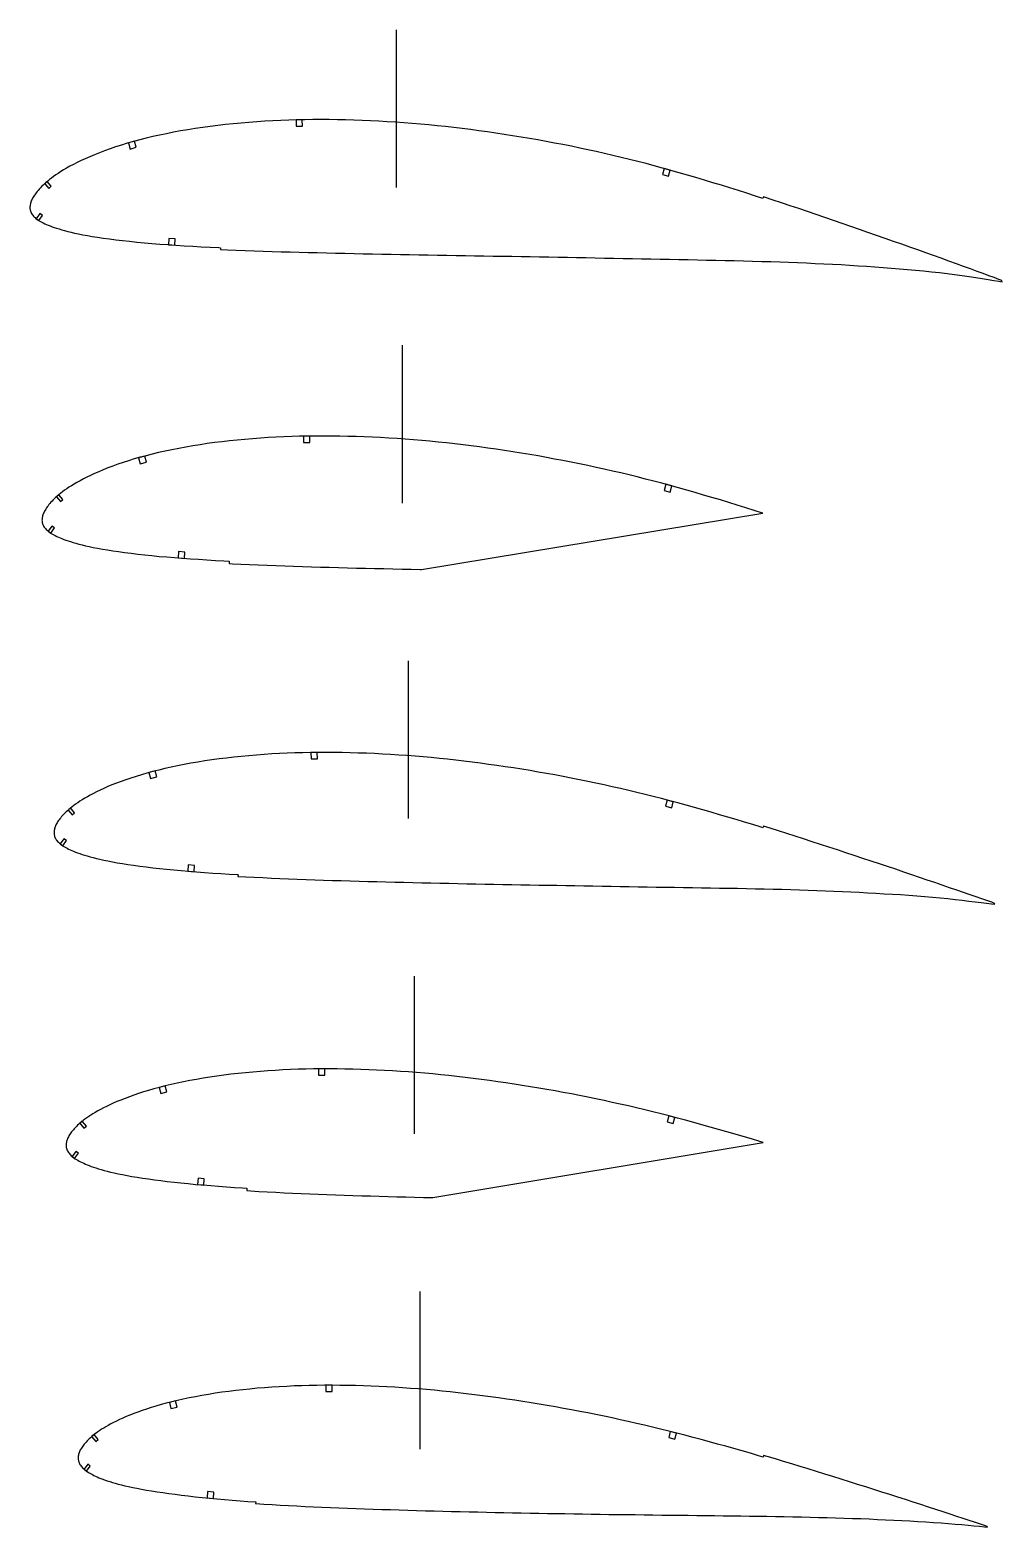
# Model space of a CAD drawing. Header units: metres. Extents: x -812 to 264, y -15627 to 100.
# Drawn here: x -465 to 152, y -12649 to -11700 of the extents above; entities that cross this region are included whole.
import ezdxf

# ---------------------------------------------------------------- set-up
doc = ezdxf.new("R2010")
doc.units = ezdxf.units.M

msp = doc.modelspace()

# ---------------------------------------------------------------- linework, layer by layer
for p, q in [((-232.5, -11800), (-232.5, -11700)), ((-228.75, -12000), (-228.75, -11900)), ((-225, -12200), (-225, -12100)), ((-221.25, -12400), (-221.25, -12300)), ((-217.5, -12600), (-217.5, -12500))]:
    msp.add_line(p, q)
at = {"layer": 'FoilLayer'}
for points in [[(151.48, -11858.93), (149.59, -11858.21), (146.54, -11857.09), (143.25, -11855.85), (139.66, -11854.53), (135.77, -11853.11), (131.59, -11851.59), (127.17, -11849.98), (122.55, -11848.29), (117.79, -11846.56), (112.97, -11844.83), (108.09, -11843.11), (103.14, -11841.34), (98.13, -11839.53), (93.04, -11837.73), (87.89, -11835.9), (82.65, -11834.08), (77.33, -11832.22), (71.94, -11830.34), (66.5, -11828.44), (61.03, -11826.53), (55.54, -11824.62), (50.05, -11822.71), (44.56, -11820.82), (39.07, -11818.94), (33.58, -11817.05), (28.1, -11815.18), (22.63, -11813.32), (17.19, -11811.49), (11.74, -11809.68), (6.3, -11807.89), (0.87, -11806.11), (0.13, -11805.87), (-0.2, -11806.87), (-4.86, -11805.35), (-10.27, -11803.61), (-15.67, -11801.89), (-21.06, -11800.2), (-26.46, -11798.54), (-31.86, -11796.89), (-37.25, -11795.26), (-42.61, -11793.65), (-47.94, -11792.07), (-53.24, -11790.54), (-58.52, -11789.04), (-63.8, -11787.58), (-69.06, -11786.16), (-74.32, -11784.76), (-79.58, -11783.4), (-84.82, -11782.08), (-90.07, -11780.79), (-95.32, -11779.55), (-100.58, -11778.33), (-105.85, -11777.14), (-111.12, -11775.99), (-116.4, -11774.87), (-121.69, -11773.78), (-126.98, -11772.73), (-132.28, -11771.71), (-137.59, -11770.72), (-142.91, -11769.75), (-148.25, -11768.82), (-153.59, -11767.92), (-158.93, -11767.06), (-164.28, -11766.22), (-169.62, -11765.42), (-174.96, -11764.64), (-180.29, -11763.9), (-185.61, -11763.2), (-190.93, -11762.54), (-196.24, -11761.91), (-201.54, -11761.31), (-206.84, -11760.75), (-212.13, -11760.23), (-217.41, -11759.75), (-222.7, -11759.3), (-227.98, -11758.9), (-233.27, -11758.52), (-238.55, -11758.19), (-243.82, -11757.89), (-249.1, -11757.63), (-254.36, -11757.41), (-259.61, -11757.22), (-264.86, -11757.08), (-270.09, -11756.97), (-275.31, -11756.9), (-280.5, -11756.87), (-285.67, -11756.88), (-290.8, -11756.93), (-295.91, -11757.03), (-300.99, -11757.18), (-306.07, -11757.37), (-311.13, -11757.62), (-316.17, -11757.9), (-321.2, -11758.23), (-326.2, -11758.6), (-331.18, -11759.03), (-336.12, -11759.5), (-341.03, -11760.01), (-345.9, -11760.57), (-350.73, -11761.17), (-355.51, -11761.82), (-360.23, -11762.53), (-364.9, -11763.28), (-369.52, -11764.08), (-374.09, -11764.92), (-378.58, -11765.79), (-382.98, -11766.7), (-387.26, -11767.65), (-391.44, -11768.64), (-395.52, -11769.67), (-399.5, -11770.75), (-403.37, -11771.87), (-407.14, -11773.02), (-410.8, -11774.2), (-414.34, -11775.4), (-417.76, -11776.63), (-421.05, -11777.88), (-424.2, -11779.14), (-427.2, -11780.39), (-430.04, -11781.64), (-432.72, -11782.88), (-435.24, -11784.1), (-437.6, -11785.31), (-439.8, -11786.49), (-441.87, -11787.65), (-443.79, -11788.78), (-445.58, -11789.87), (-447.23, -11790.94), (-448.77, -11791.97), (-450.2, -11792.98), (-451.52, -11793.96), (-452.75, -11794.92), (-453.89, -11795.85), (-454.95, -11796.75), (-455.94, -11797.64), (-456.85, -11798.49), (-457.7, -11799.33), (-458.49, -11800.14), (-459.23, -11800.94), (-459.91, -11801.72), (-460.54, -11802.48), (-461.12, -11803.22), (-461.66, -11803.95), (-462.16, -11804.68), (-462.62, -11805.38), (-463.04, -11806.05), (-463.41, -11806.69), (-463.74, -11807.36), (-464.05, -11808.01), (-464.31, -11808.63), (-464.53, -11809.23), (-464.72, -11809.85), (-464.87, -11810.44), (-464.99, -11811), (-465.07, -11811.57), (-465.12, -11812.2), (-465.14, -11812.68), (-465.13, -11813.21), (-465.08, -11813.74), (-464.99, -11814.27), (-464.84, -11814.81), (-464.65, -11815.35), (-464.4, -11815.89), (-464.11, -11816.43), (-463.77, -11816.96), (-463.38, -11817.49), (-462.93, -11818.01), (-462.44, -11818.53), (-461.9, -11819.04), (-461.31, -11819.54), (-460.68, -11820.03), (-459.99, -11820.51), (-459.24, -11820.99), (-458.44, -11821.46), (-457.58, -11821.92), (-456.65, -11822.39), (-455.67, -11822.86), (-454.62, -11823.33), (-453.5, -11823.81), (-452.32, -11824.29), (-451.05, -11824.77), (-449.69, -11825.25), (-448.23, -11825.73), (-446.66, -11826.22), (-444.97, -11826.72), (-443.15, -11827.24), (-441.19, -11827.76), (-439.08, -11828.28), (-436.79, -11828.81), (-434.31, -11829.33), (-431.62, -11829.85), (-428.71, -11830.38), (-425.56, -11830.92), (-422.19, -11831.46), (-418.58, -11832), (-414.74, -11832.52), (-410.67, -11833.03), (-406.38, -11833.53), (-401.91, -11834.03), (-397.29, -11834.5), (-392.55, -11834.97), (-387.72, -11835.4), (-382.77, -11835.8), (-377.69, -11836.17), (-372.5, -11836.53), (-367.23, -11836.86), (-361.86, -11837.17), (-356.41, -11837.47), (-350.9, -11837.76), (-345.35, -11838.05), (-344.3, -11838.1), (-344.35, -11839.15), (-339.82, -11839.37), (-334.23, -11839.61), (-328.61, -11839.84), (-322.95, -11840.05), (-317.26, -11840.26), (-311.56, -11840.46), (-305.84, -11840.64), (-300.13, -11840.81), (-294.4, -11840.96), (-288.63, -11841.1), (-282.84, -11841.24), (-277.04, -11841.38), (-271.21, -11841.52), (-265.38, -11841.65), (-259.53, -11841.77), (-253.66, -11841.89), (-247.79, -11842), (-241.91, -11842.12), (-236.03, -11842.24), (-230.14, -11842.36), (-224.26, -11842.47), (-218.37, -11842.58), (-212.48, -11842.68), (-206.58, -11842.79), (-200.69, -11842.89), (-194.79, -11843), (-188.9, -11843.1), (-183.02, -11843.2), (-177.13, -11843.29), (-171.24, -11843.38), (-165.35, -11843.47), (-159.47, -11843.56), (-153.59, -11843.65), (-147.71, -11843.75), (-141.83, -11843.86), (-135.96, -11843.96), (-130.09, -11844.06), (-124.22, -11844.16), (-118.35, -11844.27), (-112.46, -11844.39), (-106.57, -11844.52), (-100.67, -11844.64), (-94.78, -11844.75), (-88.87, -11844.85), (-82.97, -11844.96), (-77.08, -11845.07), (-71.18, -11845.2), (-65.28, -11845.32), (-59.38, -11845.43), (-53.5, -11845.53), (-47.62, -11845.65), (-41.75, -11845.77), (-35.88, -11845.9), (-30.01, -11846.04), (-24.14, -11846.18), (-18.3, -11846.31), (-12.48, -11846.44), (-6.7, -11846.59), (-0.94, -11846.76), (4.81, -11846.93), (10.51, -11847.12), (16.16, -11847.31), (21.78, -11847.53), (27.4, -11847.77), (33, -11848.03), (38.56, -11848.28), (44.04, -11848.54), (49.43, -11848.83), (54.81, -11849.17), (60.19, -11849.51), (65.52, -11849.85), (70.79, -11850.21), (76.04, -11850.63), (81.28, -11851.04), (86.47, -11851.43), (91.6, -11851.84), (96.7, -11852.33), (101.8, -11852.85), (106.88, -11853.38), (111.83, -11853.91), (116.68, -11854.51), (121.47, -11855.15), (126.15, -11855.8), (130.66, -11856.44), (134.95, -11857.08), (138.99, -11857.7), (142.79, -11858.29), (146.31, -11858.86), (149.55, -11859.39), (151.56, -11859.74)], [(-0.16, -12006.43), (-0.16, -12006.43), (-0.37, -12006.36), (-5.73, -12004.66), (-11.08, -12002.98), (-16.43, -12001.32), (-21.77, -11999.69), (-27.12, -11998.09), (-32.48, -11996.5), (-37.82, -11994.93), (-43.13, -11993.38), (-48.42, -11991.86), (-53.68, -11990.37), (-58.94, -11988.93), (-64.18, -11987.52), (-69.42, -11986.14), (-74.65, -11984.79), (-79.87, -11983.47), (-85.09, -11982.18), (-90.31, -11980.94), (-95.54, -11979.73), (-100.77, -11978.55), (-106, -11977.39), (-111.24, -11976.27), (-116.49, -11975.18), (-121.74, -11974.12), (-127, -11973.09), (-132.27, -11972.1), (-137.54, -11971.13), (-142.82, -11970.19), (-148.11, -11969.28), (-153.41, -11968.4), (-158.71, -11967.56), (-164, -11966.74), (-169.3, -11965.95), (-174.59, -11965.19), (-179.87, -11964.47), (-185.14, -11963.78), (-190.41, -11963.13), (-195.66, -11962.51), (-200.91, -11961.93), (-206.15, -11961.38), (-211.38, -11960.86), (-216.61, -11960.39), (-221.83, -11959.95), (-227.05, -11959.55), (-232.27, -11959.18), (-237.48, -11958.85), (-242.69, -11958.56), (-247.89, -11958.3), (-253.08, -11958.08), (-258.27, -11957.9), (-263.44, -11957.75), (-268.6, -11957.65), (-273.75, -11957.58), (-278.87, -11957.55), (-283.96, -11957.55), (-289.03, -11957.6), (-294.06, -11957.7), (-299.07, -11957.84), (-304.08, -11958.03), (-309.06, -11958.27), (-314.03, -11958.54), (-318.97, -11958.86), (-323.89, -11959.23), (-328.78, -11959.64), (-333.64, -11960.1), (-338.46, -11960.6), (-343.23, -11961.14), (-347.96, -11961.73), (-352.63, -11962.37), (-357.25, -11963.06), (-361.8, -11963.79), (-366.3, -11964.58), (-370.74, -11965.39), (-375.09, -11966.23), (-379.34, -11967.11), (-383.48, -11968.03), (-387.5, -11968.98), (-391.42, -11969.98), (-395.23, -11971.02), (-398.93, -11972.08), (-402.53, -11973.18), (-406, -11974.3), (-409.36, -11975.43), (-412.59, -11976.59), (-415.7, -11977.77), (-418.66, -11978.95), (-421.49, -11980.13), (-424.16, -11981.3), (-426.68, -11982.46), (-429.04, -11983.61), (-431.26, -11984.74), (-433.34, -11985.85), (-435.29, -11986.94), (-437.1, -11987.99), (-438.79, -11989.02), (-440.36, -11990.02), (-441.82, -11991), (-443.17, -11991.95), (-444.43, -11992.87), (-445.6, -11993.78), (-446.69, -11994.66), (-447.71, -11995.52), (-448.66, -11996.36), (-449.54, -11997.18), (-450.35, -11997.98), (-451.11, -11998.76), (-451.82, -11999.52), (-452.48, -12000.27), (-453.09, -12001), (-453.65, -12001.72), (-454.17, -12002.42), (-454.65, -12003.12), (-455.1, -12003.81), (-455.51, -12004.45), (-455.87, -12005.08), (-456.19, -12005.73), (-456.48, -12006.36), (-456.72, -12006.97), (-456.93, -12007.56), (-457.11, -12008.17), (-457.25, -12008.75), (-457.36, -12009.28), (-457.43, -12009.86), (-457.47, -12010.42), (-457.49, -12010.96), (-457.48, -12011.49), (-457.42, -12012.01), (-457.32, -12012.54), (-457.17, -12013.08), (-456.97, -12013.62), (-456.73, -12014.15), (-456.43, -12014.69), (-456.09, -12015.22), (-455.7, -12015.75), (-455.26, -12016.27), (-454.77, -12016.79), (-454.23, -12017.3), (-453.65, -12017.8), (-453.03, -12018.29), (-452.35, -12018.77), (-451.62, -12019.25), (-450.83, -12019.72), (-449.99, -12020.19), (-449.09, -12020.66), (-448.12, -12021.14), (-447.1, -12021.61), (-446.02, -12022.09), (-444.86, -12022.57), (-443.63, -12023.05), (-442.32, -12023.54), (-440.9, -12024.02), (-439.38, -12024.51), (-437.75, -12025.02), (-436, -12025.53), (-434.12, -12026.05), (-432.09, -12026.57), (-429.9, -12027.1), (-427.54, -12027.62), (-424.97, -12028.15), (-422.19, -12028.68), (-419.2, -12029.23), (-415.99, -12029.77), (-412.56, -12030.31), (-408.91, -12030.84), (-405.05, -12031.37), (-400.97, -12031.88), (-396.71, -12032.38), (-392.29, -12032.87), (-387.76, -12033.36), (-383.12, -12033.82), (-378.35, -12034.24), (-373.46, -12034.64), (-368.45, -12035.02), (-363.34, -12035.38), (-358.14, -12035.72), (-352.85, -12036.06), (-347.5, -12036.39), (-342.09, -12036.7), (-338.69, -12036.89), (-338.77, -12038.38), (-336.74, -12038.5), (-331.27, -12038.77), (-325.78, -12039.02), (-320.25, -12039.26), (-314.68, -12039.5), (-309.09, -12039.72), (-303.49, -12039.93), (-297.88, -12040.13), (-292.25, -12040.3), (-286.6, -12040.46), (-280.91, -12040.63), (-275.21, -12040.79), (-269.49, -12040.95), (-263.75, -12041.1), (-258, -12041.24), (-252.23, -12041.37), (-246.46, -12041.5), (-240.67, -12041.64), (-234.88, -12041.77), (-229.09, -12041.9), (-223.29, -12042.03), (-217.49, -12042.15), (-216.7, -12042.17), (-0.16, -12006.43)], [(146.84, -12253.92), (144.96, -12253.24), (141.93, -12252.18), (138.67, -12251.02), (135.12, -12249.78), (131.28, -12248.45), (127.17, -12247.03), (122.84, -12245.52), (118.31, -12243.94), (113.64, -12242.33), (108.89, -12240.71), (104.06, -12239.09), (99.16, -12237.42), (94.21, -12235.72), (89.19, -12234.02), (84.11, -12232.31), (78.95, -12230.6), (73.74, -12228.86), (68.47, -12227.11), (63.16, -12225.34), (57.82, -12223.56), (52.47, -12221.78), (47.12, -12220.02), (41.76, -12218.27), (36.4, -12216.52), (31.04, -12214.77), (25.69, -12213.02), (20.36, -12211.3), (15.03, -12209.59), (9.7, -12207.92), (4.37, -12206.27), (0.18, -12204.97), (-0.13, -12205.97), (-1.26, -12205.62), (-6.56, -12203.98), (-11.86, -12202.36), (-17.15, -12200.76), (-22.45, -12199.19), (-27.75, -12197.65), (-33.05, -12196.12), (-38.34, -12194.61), (-43.61, -12193.11), (-48.86, -12191.64), (-54.08, -12190.21), (-59.3, -12188.82), (-64.51, -12187.46), (-69.72, -12186.12), (-74.92, -12184.81), (-80.11, -12183.53), (-85.3, -12182.28), (-90.49, -12181.08), (-95.69, -12179.91), (-100.89, -12178.76), (-106.09, -12177.64), (-111.3, -12176.54), (-116.51, -12175.48), (-121.73, -12174.45), (-126.95, -12173.45), (-132.18, -12172.48), (-137.41, -12171.54), (-142.65, -12170.62), (-147.9, -12169.73), (-153.15, -12168.87), (-158.4, -12168.05), (-163.65, -12167.25), (-168.9, -12166.48), (-174.14, -12165.74), (-179.37, -12165.03), (-184.59, -12164.35), (-189.8, -12163.71), (-195, -12163.1), (-200.19, -12162.53), (-205.37, -12161.99), (-210.54, -12161.49), (-215.7, -12161.02), (-220.86, -12160.59), (-226.02, -12160.19), (-231.17, -12159.83), (-236.32, -12159.51), (-241.46, -12159.21), (-246.59, -12158.96), (-251.71, -12158.74), (-256.82, -12158.56), (-261.92, -12158.42), (-267.01, -12158.31), (-272.08, -12158.24), (-277.13, -12158.21), (-282.15, -12158.22), (-287.15, -12158.27), (-292.11, -12158.36), (-297.05, -12158.49), (-301.98, -12158.68), (-306.89, -12158.91), (-311.78, -12159.17), (-316.65, -12159.48), (-321.48, -12159.84), (-326.28, -12160.25), (-331.05, -12160.7), (-335.78, -12161.19), (-340.46, -12161.71), (-345.08, -12162.28), (-349.65, -12162.91), (-354.16, -12163.58), (-358.6, -12164.3), (-362.98, -12165.06), (-367.28, -12165.85), (-371.5, -12166.67), (-375.61, -12167.52), (-379.6, -12168.4), (-383.47, -12169.33), (-387.23, -12170.29), (-390.88, -12171.28), (-394.42, -12172.3), (-397.84, -12173.34), (-401.14, -12174.4), (-404.31, -12175.47), (-407.36, -12176.56), (-410.29, -12177.66), (-413.08, -12178.77), (-415.73, -12179.87), (-418.23, -12180.97), (-420.6, -12182.06), (-422.82, -12183.13), (-424.9, -12184.19), (-426.86, -12185.23), (-428.68, -12186.24), (-430.39, -12187.23), (-431.99, -12188.2), (-433.47, -12189.14), (-434.85, -12190.05), (-436.14, -12190.94), (-437.33, -12191.82), (-438.45, -12192.67), (-439.49, -12193.51), (-440.46, -12194.32), (-441.37, -12195.12), (-442.21, -12195.9), (-443, -12196.66), (-443.73, -12197.41), (-444.41, -12198.14), (-445.04, -12198.86), (-445.63, -12199.56), (-446.17, -12200.25), (-446.67, -12200.93), (-447.14, -12201.61), (-447.58, -12202.27), (-447.97, -12202.9), (-448.32, -12203.51), (-448.62, -12204.13), (-448.9, -12204.75), (-449.13, -12205.35), (-449.33, -12205.93), (-449.5, -12206.54), (-449.64, -12207.09), (-449.73, -12207.61), (-449.79, -12208.21), (-449.83, -12208.74), (-449.84, -12209.28), (-449.82, -12209.81), (-449.76, -12210.33), (-449.65, -12210.86), (-449.5, -12211.39), (-449.3, -12211.92), (-449.05, -12212.46), (-448.75, -12212.99), (-448.41, -12213.52), (-448.01, -12214.04), (-447.58, -12214.56), (-447.09, -12215.08), (-446.57, -12215.59), (-445.99, -12216.09), (-445.38, -12216.59), (-444.71, -12217.07), (-443.99, -12217.55), (-443.22, -12218.02), (-442.4, -12218.5), (-441.51, -12218.97), (-440.58, -12219.44), (-439.58, -12219.92), (-438.52, -12220.4), (-437.4, -12220.88), (-436.21, -12221.37), (-434.93, -12221.85), (-433.56, -12222.34), (-432.1, -12222.84), (-430.53, -12223.34), (-428.84, -12223.85), (-427.03, -12224.37), (-425.09, -12224.9), (-423, -12225.42), (-420.74, -12225.95), (-418.29, -12226.47), (-415.65, -12227.01), (-412.81, -12227.56), (-409.77, -12228.11), (-406.52, -12228.65), (-403.05, -12229.19), (-399.38, -12229.72), (-395.51, -12230.25), (-391.46, -12230.76), (-387.24, -12231.27), (-382.91, -12231.77), (-378.45, -12232.25), (-373.87, -12232.7), (-369.16, -12233.13), (-364.32, -12233.54), (-359.38, -12233.93), (-354.34, -12234.3), (-349.21, -12234.66), (-344.01, -12235.02), (-338.76, -12235.37), (-333.47, -12235.69), (-333.09, -12235.71), (-333.15, -12236.76), (-328.2, -12237.04), (-322.83, -12237.32), (-317.42, -12237.58), (-311.98, -12237.84), (-306.51, -12238.09), (-301.02, -12238.33), (-295.52, -12238.54), (-290, -12238.74), (-284.44, -12238.93), (-278.86, -12239.11), (-273.26, -12239.3), (-267.64, -12239.48), (-262.01, -12239.65), (-256.36, -12239.81), (-250.69, -12239.96), (-245.01, -12240.1), (-239.32, -12240.25), (-233.62, -12240.4), (-227.92, -12240.55), (-222.22, -12240.69), (-216.51, -12240.82), (-210.79, -12240.95), (-205.08, -12241.07), (-199.36, -12241.19), (-193.64, -12241.31), (-187.93, -12241.43), (-182.23, -12241.55), (-176.52, -12241.66), (-170.81, -12241.76), (-165.1, -12241.86), (-159.39, -12241.95), (-153.68, -12242.05), (-147.97, -12242.15), (-142.26, -12242.26), (-136.55, -12242.36), (-130.84, -12242.46), (-125.13, -12242.55), (-119.42, -12242.65), (-113.7, -12242.76), (-107.96, -12242.87), (-102.23, -12242.98), (-96.49, -12243.07), (-90.75, -12243.15), (-85, -12243.23), (-79.26, -12243.33), (-73.52, -12243.43), (-67.77, -12243.53), (-62.03, -12243.62), (-56.29, -12243.69), (-50.56, -12243.77), (-44.83, -12243.86), (-39.1, -12243.96), (-33.37, -12244.07), (-27.64, -12244.17), (-21.93, -12244.26), (-16.24, -12244.35), (-10.57, -12244.46), (-4.91, -12244.58), (0.72, -12244.71), (6.33, -12244.85), (11.91, -12244.99), (17.46, -12245.15), (23.01, -12245.32), (28.55, -12245.5), (34.06, -12245.69), (39.5, -12245.89), (44.89, -12246.1), (50.26, -12246.35), (55.63, -12246.6), (60.97, -12246.84), (66.26, -12247.12), (71.53, -12247.43), (76.79, -12247.75), (82.01, -12248.05), (87.18, -12248.36), (92.31, -12248.73), (97.43, -12249.13), (102.52, -12249.53), (107.49, -12249.95), (112.35, -12250.42), (117.13, -12250.91), (121.78, -12251.41), (126.26, -12251.91), (130.51, -12252.4), (134.51, -12252.89), (138.26, -12253.35), (141.74, -12253.79), (144.94, -12254.21), (146.92, -12254.49)], [(-0.09, -12405.51), (-0.09, -12405.51), (-2.11, -12404.9), (-7.36, -12403.32), (-12.6, -12401.75), (-17.84, -12400.21), (-23.09, -12398.7), (-28.33, -12397.22), (-33.59, -12395.75), (-38.83, -12394.29), (-44.05, -12392.84), (-49.25, -12391.43), (-54.44, -12390.05), (-59.62, -12388.7), (-64.8, -12387.39), (-69.97, -12386.1), (-75.14, -12384.83), (-80.3, -12383.59), (-85.46, -12382.38), (-90.62, -12381.21), (-95.78, -12380.08), (-100.95, -12378.97), (-106.12, -12377.88), (-111.3, -12376.81), (-116.47, -12375.78), (-121.65, -12374.77), (-126.83, -12373.8), (-132.02, -12372.86), (-137.21, -12371.94), (-142.41, -12371.04), (-147.61, -12370.17), (-152.81, -12369.34), (-158.02, -12368.53), (-163.22, -12367.75), (-168.41, -12367), (-173.6, -12366.27), (-178.78, -12365.58), (-183.95, -12364.91), (-189.11, -12364.28), (-194.25, -12363.69), (-199.38, -12363.13), (-204.5, -12362.6), (-209.61, -12362.1), (-214.71, -12361.64), (-219.81, -12361.22), (-224.9, -12360.83), (-229.98, -12360.48), (-235.06, -12360.15), (-240.13, -12359.86), (-245.19, -12359.61), (-250.24, -12359.4), (-255.28, -12359.22), (-260.31, -12359.08), (-265.32, -12358.97), (-270.32, -12358.9), (-275.3, -12358.87), (-280.25, -12358.88), (-285.17, -12358.92), (-290.07, -12359.01), (-294.94, -12359.14), (-299.79, -12359.33), (-304.63, -12359.54), (-309.44, -12359.8), (-314.22, -12360.1), (-318.97, -12360.45), (-323.69, -12360.85), (-328.37, -12361.29), (-333, -12361.76), (-337.59, -12362.27), (-342.11, -12362.83), (-346.58, -12363.44), (-350.98, -12364.1), (-355.3, -12364.8), (-359.56, -12365.54), (-363.74, -12366.31), (-367.82, -12367.1), (-371.79, -12367.92), (-375.64, -12368.77), (-379.37, -12369.66), (-382.97, -12370.59), (-386.46, -12371.54), (-389.83, -12372.51), (-393.08, -12373.5), (-396.21, -12374.5), (-399.21, -12375.51), (-402.08, -12376.53), (-404.83, -12377.56), (-407.44, -12378.6), (-409.93, -12379.63), (-412.27, -12380.65), (-414.48, -12381.67), (-416.56, -12382.67), (-418.51, -12383.66), (-420.34, -12384.62), (-422.06, -12385.57), (-423.67, -12386.5), (-425.17, -12387.4), (-426.57, -12388.27), (-427.87, -12389.13), (-429.09, -12389.97), (-430.22, -12390.79), (-431.29, -12391.6), (-432.27, -12392.38), (-433.2, -12393.16), (-434.07, -12393.91), (-434.88, -12394.65), (-435.63, -12395.38), (-436.33, -12396.09), (-436.99, -12396.79), (-437.6, -12397.48), (-438.17, -12398.16), (-438.69, -12398.82), (-439.17, -12399.48), (-439.63, -12400.14), (-440.05, -12400.78), (-440.43, -12401.39), (-440.77, -12401.98), (-441.06, -12402.58), (-441.32, -12403.18), (-441.54, -12403.76), (-441.73, -12404.34), (-441.89, -12404.94), (-442.02, -12405.48), (-442.11, -12405.97), (-442.15, -12406.55), (-442.18, -12407.1), (-442.18, -12407.64), (-442.16, -12408.17), (-442.09, -12408.69), (-441.99, -12409.21), (-441.83, -12409.74), (-441.63, -12410.26), (-441.37, -12410.79), (-441.07, -12411.32), (-440.73, -12411.85), (-440.33, -12412.38), (-439.9, -12412.9), (-439.42, -12413.41), (-438.9, -12413.92), (-438.34, -12414.42), (-437.74, -12414.92), (-437.08, -12415.4), (-436.37, -12415.88), (-435.62, -12416.36), (-434.81, -12416.84), (-433.95, -12417.31), (-433.03, -12417.79), (-432.06, -12418.27), (-431.04, -12418.75), (-429.95, -12419.23), (-428.79, -12419.72), (-427.55, -12420.2), (-426.23, -12420.69), (-424.81, -12421.19), (-423.3, -12421.69), (-421.68, -12422.21), (-419.94, -12422.73), (-418.08, -12423.25), (-416.09, -12423.78), (-413.93, -12424.3), (-411.6, -12424.83), (-409.09, -12425.37), (-406.4, -12425.92), (-403.52, -12426.47), (-400.44, -12427.02), (-397.16, -12427.57), (-393.69, -12428.11), (-390.01, -12428.64), (-386.16, -12429.17), (-382.15, -12429.68), (-378, -12430.2), (-373.73, -12430.71), (-369.33, -12431.19), (-364.79, -12431.64), (-360.13, -12432.08), (-355.35, -12432.49), (-350.47, -12432.89), (-345.5, -12433.28), (-340.45, -12433.67), (-335.34, -12434.04), (-330.19, -12434.39), (-327.49, -12434.56), (-327.58, -12436.06), (-325.08, -12436.22), (-319.84, -12436.52), (-314.55, -12436.81), (-309.23, -12437.1), (-303.87, -12437.37), (-298.5, -12437.63), (-293.1, -12437.87), (-287.68, -12438.09), (-282.23, -12438.3), (-276.75, -12438.51), (-271.26, -12438.71), (-265.74, -12438.91), (-260.2, -12439.1), (-254.65, -12439.27), (-249.08, -12439.44), (-243.5, -12439.6), (-237.9, -12439.77), (-232.3, -12439.93), (-226.69, -12440.09), (-221.08, -12440.24), (-215.46, -12440.38), (-209.83, -12440.52), (-209.57, -12440.53), (-0.09, -12405.51)], [(142.19, -12649.07), (140.32, -12648.44), (137.32, -12647.45), (134.08, -12646.36), (130.58, -12645.19), (126.8, -12643.94), (122.78, -12642.62), (118.53, -12641.21), (114.1, -12639.74), (109.52, -12638.23), (104.84, -12636.72), (100.07, -12635.2), (95.24, -12633.63), (90.35, -12632.04), (85.4, -12630.44), (80.39, -12628.83), (75.33, -12627.23), (70.22, -12625.62), (65.07, -12623.99), (59.9, -12622.34), (54.7, -12620.69), (49.49, -12619.04), (44.28, -12617.41), (39.05, -12615.8), (33.83, -12614.19), (28.61, -12612.57), (23.4, -12610.95), (18.19, -12609.34), (12.98, -12607.77), (7.78, -12606.22), (2.57, -12604.7), (0.24, -12604.02), (-0.05, -12605.03), (-2.93, -12604.19), (-8.13, -12602.66), (-13.31, -12601.16), (-18.5, -12599.67), (-23.68, -12598.22), (-28.88, -12596.79), (-34.08, -12595.38), (-39.27, -12593.98), (-44.44, -12592.58), (-49.6, -12591.22), (-54.75, -12589.89), (-59.89, -12588.59), (-65.04, -12587.33), (-70.17, -12586.08), (-75.31, -12584.85), (-80.43, -12583.65), (-85.56, -12582.48), (-90.68, -12581.35), (-95.82, -12580.25), (-100.95, -12579.18), (-106.09, -12578.12), (-111.22, -12577.08), (-116.36, -12576.07), (-121.5, -12575.1), (-126.64, -12574.15), (-131.79, -12573.24), (-136.94, -12572.34), (-142.09, -12571.46), (-147.24, -12570.61), (-152.39, -12569.79), (-157.55, -12569.01), (-162.7, -12568.25), (-167.84, -12567.51), (-172.98, -12566.8), (-178.11, -12566.12), (-183.22, -12565.47), (-188.33, -12564.85), (-193.41, -12564.27), (-198.48, -12563.72), (-203.54, -12563.2), (-208.59, -12562.71), (-213.63, -12562.26), (-218.66, -12561.84), (-223.68, -12561.46), (-228.7, -12561.11), (-233.71, -12560.79), (-238.71, -12560.51), (-243.7, -12560.26), (-248.68, -12560.04), (-253.64, -12559.87), (-258.6, -12559.73), (-263.54, -12559.62), (-268.46, -12559.56), (-273.37, -12559.53), (-278.24, -12559.53), (-283.09, -12559.57), (-287.91, -12559.66), (-292.71, -12559.78), (-297.5, -12559.96), (-302.26, -12560.18), (-306.99, -12560.42), (-311.69, -12560.71), (-316.35, -12561.05), (-320.98, -12561.44), (-325.58, -12561.88), (-330.12, -12562.34), (-334.61, -12562.83), (-339.04, -12563.37), (-343.4, -12563.97), (-347.69, -12564.61), (-351.91, -12565.3), (-356.05, -12566.02), (-360.1, -12566.76), (-364.05, -12567.52), (-367.88, -12568.32), (-371.59, -12569.14), (-375.17, -12570), (-378.63, -12570.89), (-381.96, -12571.8), (-385.17, -12572.73), (-388.25, -12573.66), (-391.21, -12574.61), (-394.04, -12575.56), (-396.73, -12576.51), (-399.31, -12577.47), (-401.76, -12578.44), (-404.07, -12579.4), (-406.26, -12580.35), (-408.32, -12581.29), (-410.26, -12582.22), (-412.09, -12583.14), (-413.8, -12584.04), (-415.41, -12584.92), (-416.92, -12585.78), (-418.32, -12586.62), (-419.64, -12587.44), (-420.87, -12588.24), (-422.02, -12589.03), (-423.1, -12589.8), (-424.11, -12590.56), (-425.05, -12591.29), (-425.93, -12592.03), (-426.76, -12592.74), (-427.53, -12593.44), (-428.26, -12594.14), (-428.93, -12594.82), (-429.56, -12595.49), (-430.15, -12596.15), (-430.69, -12596.8), (-431.2, -12597.44), (-431.67, -12598.07), (-432.11, -12598.7), (-432.51, -12599.32), (-432.88, -12599.92), (-433.21, -12600.49), (-433.49, -12601.07), (-433.73, -12601.65), (-433.94, -12602.22), (-434.12, -12602.79), (-434.27, -12603.39), (-434.39, -12603.91), (-434.48, -12604.41), (-434.51, -12604.95), (-434.53, -12605.51), (-434.52, -12606.04), (-434.49, -12606.56), (-434.42, -12607.08), (-434.31, -12607.6), (-434.15, -12608.13), (-433.95, -12608.65), (-433.69, -12609.17), (-433.39, -12609.7), (-433.04, -12610.23), (-432.65, -12610.75), (-432.22, -12611.27), (-431.75, -12611.78), (-431.24, -12612.29), (-430.68, -12612.79), (-430.09, -12613.29), (-429.44, -12613.77), (-428.75, -12614.26), (-428.01, -12614.73), (-427.22, -12615.21), (-426.38, -12615.69), (-425.48, -12616.17), (-424.54, -12616.65), (-423.54, -12617.13), (-422.48, -12617.62), (-421.36, -12618.1), (-420.16, -12618.59), (-418.88, -12619.08), (-417.51, -12619.58), (-416.06, -12620.08), (-414.5, -12620.59), (-412.84, -12621.11), (-411.06, -12621.64), (-409.16, -12622.16), (-407.11, -12622.69), (-404.89, -12623.22), (-402.51, -12623.76), (-399.96, -12624.31), (-397.24, -12624.86), (-394.33, -12625.42), (-391.23, -12625.97), (-387.94, -12626.52), (-384.47, -12627.06), (-380.81, -12627.6), (-376.99, -12628.13), (-373.03, -12628.66), (-368.95, -12629.19), (-364.72, -12629.69), (-360.36, -12630.17), (-355.86, -12630.64), (-351.25, -12631.08), (-346.52, -12631.5), (-341.71, -12631.92), (-336.81, -12632.34), (-331.85, -12632.74), (-326.83, -12633.11), (-321.89, -12633.45), (-321.96, -12634.5), (-321.83, -12634.51), (-316.71, -12634.83), (-311.55, -12635.15), (-306.34, -12635.46), (-301.1, -12635.76), (-295.84, -12636.04), (-290.55, -12636.3), (-285.24, -12636.54), (-279.89, -12636.77), (-274.52, -12637), (-269.12, -12637.23), (-263.71, -12637.45), (-258.27, -12637.65), (-252.82, -12637.84), (-247.35, -12638.03), (-241.86, -12638.2), (-236.36, -12638.38), (-230.86, -12638.56), (-225.34, -12638.73), (-219.82, -12638.89), (-214.29, -12639.04), (-208.75, -12639.19), (-203.21, -12639.34), (-197.67, -12639.47), (-192.13, -12639.61), (-186.6, -12639.74), (-181.08, -12639.87), (-175.55, -12640), (-170.03, -12640.11), (-164.49, -12640.22), (-158.96, -12640.32), (-153.42, -12640.42), (-147.88, -12640.53), (-142.34, -12640.64), (-136.8, -12640.74), (-131.25, -12640.83), (-125.71, -12640.91), (-120.15, -12640.99), (-114.59, -12641.09), (-109.02, -12641.2), (-103.45, -12641.29), (-97.87, -12641.37), (-92.29, -12641.42), (-86.71, -12641.48), (-81.12, -12641.56), (-75.54, -12641.64), (-69.95, -12641.73), (-64.36, -12641.79), (-58.77, -12641.83), (-53.19, -12641.88), (-47.61, -12641.94), (-42.02, -12642.02), (-36.43, -12642.1), (-30.85, -12642.16), (-25.27, -12642.21), (-19.71, -12642.26), (-14.16, -12642.33), (-8.62, -12642.41), (-3.09, -12642.5), (2.42, -12642.6), (7.91, -12642.69), (13.39, -12642.78), (18.86, -12642.89), (24.33, -12643.01), (29.78, -12643.13), (35.18, -12643.27), (40.55, -12643.41), (45.9, -12643.57), (51.26, -12643.73), (56.59, -12643.89), (61.89, -12644.09), (67.17, -12644.31), (72.43, -12644.53), (77.67, -12644.74), (82.86, -12644.96), (88.01, -12645.22), (93.14, -12645.5), (98.22, -12645.79), (103.2, -12646.1), (108.06, -12646.44), (112.82, -12646.79), (117.44, -12647.15), (121.88, -12647.51), (126.08, -12647.88), (130.03, -12648.24), (133.73, -12648.57), (137.16, -12648.9), (140.31, -12649.21), (142.27, -12649.42)]]:
    msp.add_lwpolyline(points, close=True, dxfattribs=at)
at = {"layer": 'StringerLayer'}
for points in [[(-296.26, -11761.04), (-292.26, -11760.96), (-292.34, -11756.96), (-296.34, -11757.04), (-296.26, -11761.04)], [(-401.57, -11775.51), (-397.73, -11774.4), (-398.83, -11770.56), (-402.68, -11771.67), (-401.57, -11775.51)], [(-63.89, -11791.71), (-60.03, -11792.78), (-58.96, -11788.92), (-62.82, -11787.86), (-63.89, -11791.71)], [(-453.11, -11800.48), (-451.62, -11799.14), (-454.28, -11796.16), (-455.78, -11797.49), (-453.11, -11800.48)], [(-457.16, -11817.61), (-458.8, -11816.46), (-461.09, -11819.74), (-459.45, -11820.89), (-457.16, -11817.61)], [(-372.96, -11832.49), (-376.95, -11832.22), (-377.22, -11836.21), (-373.23, -11836.48), (-372.96, -11832.49)], [(-291.51, -11961.65), (-287.51, -11961.58), (-287.59, -11957.58), (-291.58, -11957.65), (-291.51, -11961.65)], [(-395.12, -11975.13), (-391.26, -11974.08), (-392.31, -11970.22), (-396.17, -11971.27), (-395.12, -11975.13)], [(-62.88, -11992.01), (-59.02, -11993.05), (-57.98, -11989.19), (-61.84, -11988.15), (-62.88, -11992.01)], [(-445.76, -11999.12), (-444.24, -11997.82), (-446.83, -11994.77), (-448.35, -11996.07), (-445.76, -11999.12)], [(-449.58, -12015.84), (-451.21, -12014.68), (-453.52, -12017.94), (-451.89, -12019.1), (-449.58, -12015.84)], [(-366.8, -12031.14), (-370.79, -12030.84), (-371.09, -12034.82), (-367.1, -12035.13), (-366.8, -12031.14)], [(-286.8, -12162.26), (-282.8, -12162.22), (-282.84, -12158.22), (-286.84, -12158.26), (-286.8, -12162.26)], [(-388.59, -12174.8), (-384.73, -12173.75), (-385.78, -12169.89), (-389.64, -12170.94), (-388.59, -12174.8)], [(-61.9, -12192.26), (-58.03, -12193.3), (-57, -12189.43), (-60.87, -12188.4), (-61.9, -12192.26)], [(-438.31, -12197.75), (-436.78, -12196.46), (-439.36, -12193.4), (-440.89, -12194.69), (-438.31, -12197.75)], [(-441.99, -12214.1), (-443.61, -12212.93), (-445.96, -12216.17), (-444.34, -12217.34), (-441.99, -12214.1)], [(-360.68, -12229.82), (-364.67, -12229.5), (-364.98, -12233.49), (-360.99, -12233.8), (-360.68, -12229.82)], [(-282.1, -12362.88), (-278.1, -12362.87), (-278.1, -12358.87), (-282.1, -12358.88), (-282.1, -12362.88)], [(-382.14, -12374.51), (-378.27, -12373.51), (-379.26, -12369.64), (-383.13, -12370.63), (-382.14, -12374.51)], [(-60.89, -12392.51), (-57.02, -12393.51), (-56.01, -12389.64), (-59.88, -12388.64), (-60.89, -12392.51)], [(-430.87, -12396.42), (-429.34, -12395.14), (-431.9, -12392.07), (-433.43, -12393.35), (-430.87, -12396.42)], [(-434.41, -12412.4), (-436.02, -12411.21), (-438.4, -12414.43), (-436.79, -12415.62), (-434.41, -12412.4)], [(-354.53, -12428.55), (-358.51, -12428.2), (-358.86, -12432.19), (-354.87, -12432.53), (-354.53, -12428.55)], [(-277.35, -12563.53), (-273.35, -12563.53), (-273.35, -12559.53), (-277.35, -12559.53), (-277.35, -12563.53)], [(-375.7, -12574.24), (-371.81, -12573.31), (-372.75, -12569.42), (-376.64, -12570.35), (-375.7, -12574.24)], [(-59.88, -12592.72), (-56, -12593.7), (-55.02, -12589.82), (-58.9, -12588.84), (-59.88, -12592.72)], [(-423.43, -12595.15), (-421.89, -12593.87), (-424.44, -12590.79), (-425.98, -12592.07), (-423.43, -12595.15)], [(-426.84, -12610.73), (-428.43, -12609.52), (-430.84, -12612.72), (-429.24, -12613.92), (-426.84, -12610.73)], [(-348.42, -12627.31), (-352.4, -12626.96), (-352.75, -12630.94), (-348.77, -12631.3), (-348.42, -12627.31)]]:
    msp.add_lwpolyline(points, dxfattribs=at)

doc.saveas('drawing.dxf')
